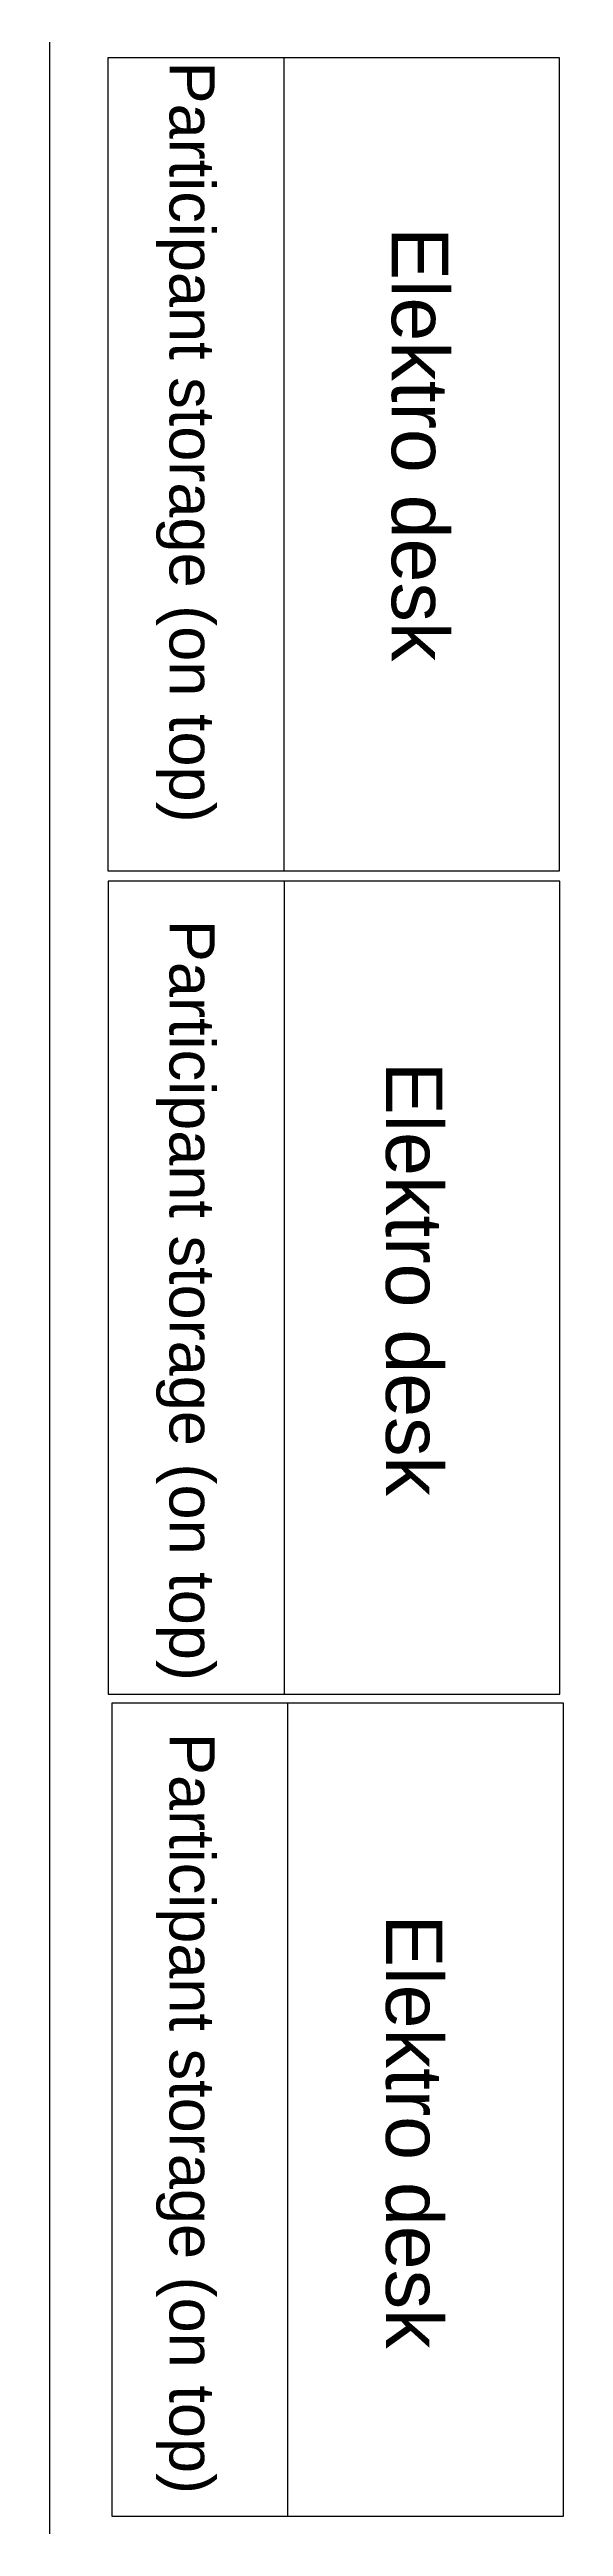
# Model space of a CAD drawing. Header units: centimetres. Extents: x 200 to 1750, y -1876 to 330.
# Drawn here: x 200 to 314, y -722 to -174 of the extents above; entities that cross this region are included whole.
import ezdxf

# ---------------------------------------------------------------- set-up
doc = ezdxf.new("R2010")
doc.units = ezdxf.units.CM
for name, color, linetype, lineweight, true_color in [('Desks', 1, 'Continuous', 25, 0xff0000), ('Participant storage', 178, 'Continuous', 25, 0x000000), ('Walls', 178, 'Continuous', 25, 0x000000)]:
    doc.layers.add(name, color=color, linetype=linetype, lineweight=lineweight, true_color=true_color)
doc.styles.add('textstyle50', font='')
doc.styles.add('textstyle51', font='')
doc.styles.add('textstyle52', font='')
doc.styles.add('textstyle54', font='')
doc.styles.add('textstyle55', font='')
doc.styles.add('textstyle56', font='')
doc.styles.get('textstyle50').set_extended_font_data('Arial')
doc.styles.get('textstyle51').set_extended_font_data('Arial')
doc.styles.get('textstyle52').set_extended_font_data('Arial')
doc.styles.get('textstyle54').set_extended_font_data('Arial')
doc.styles.get('textstyle55').set_extended_font_data('Arial')
doc.styles.get('textstyle56').set_extended_font_data('Arial')

msp = doc.modelspace()

# ---------------------------------------------------------------- linework, layer by layer
at = {"layer": 'Desks'}
for p, q in [((312.93, -175.73), (212.93, -175.73)), ((212.93, -175.73), (212.93, -355.73)), ((251.93, -175.73), (212.93, -175.73)), ((251.93, -355.73), (251.93, -175.73)), ((312.93, -355.73), (312.93, -175.73)), ((212.93, -355.73), (312.93, -355.73)), ((212.93, -355.73), (251.93, -355.73)), ((313, -357.97), (213, -357.97)), ((213, -357.97), (213, -537.97)), ((252, -357.97), (213, -357.97)), ((213, -357.97), (213, -537.97)), ((252, -537.97), (252, -357.97)), ((313, -537.97), (313, -357.97)), ((213, -537.97), (313, -537.97)), ((213, -537.97), (252, -537.97)), ((313.77, -539.92), (213.77, -539.92)), ((213.77, -539.92), (213.77, -719.92)), ((252.77, -539.92), (213.77, -539.92)), ((213.77, -539.92), (213.77, -719.92)), ((252.77, -719.92), (252.77, -539.92)), ((313.77, -719.92), (313.77, -539.92)), ((213.77, -719.92), (313.77, -719.92)), ((213.77, -719.92), (252.77, -719.92))]:
    msp.add_line(p, q, dxfattribs=at)
at = {"layer": 'Walls'}
msp.add_line((200, 200), (200, -1876), dxfattribs=at)

# ---------------------------------------------------------------- texts
at = {"layer": 'Desks', "char_height": 1, "attachment_point": 1, "rotation": 270}
for insert, style in [((288.26, -213.24), 'textstyle50'), ((286.98, -398.01), 'textstyle51'), ((286.98, -586.75), 'textstyle52')]:
    msp.add_mtext('\\H12.5;Elektro desk', dxfattribs=dict(at, insert=insert, style=style))
at = {"layer": 'Participant storage', "char_height": 1, "attachment_point": 1, "rotation": 270}
for insert, style in [((236.56, -176.55), 'textstyle56'), ((236.56, -366.55), 'textstyle55'), ((236.56, -546.55), 'textstyle54')]:
    msp.add_mtext('\\H10;Participant storage (on top)', dxfattribs=dict(at, insert=insert, style=style))

doc.saveas('drawing.dxf')
